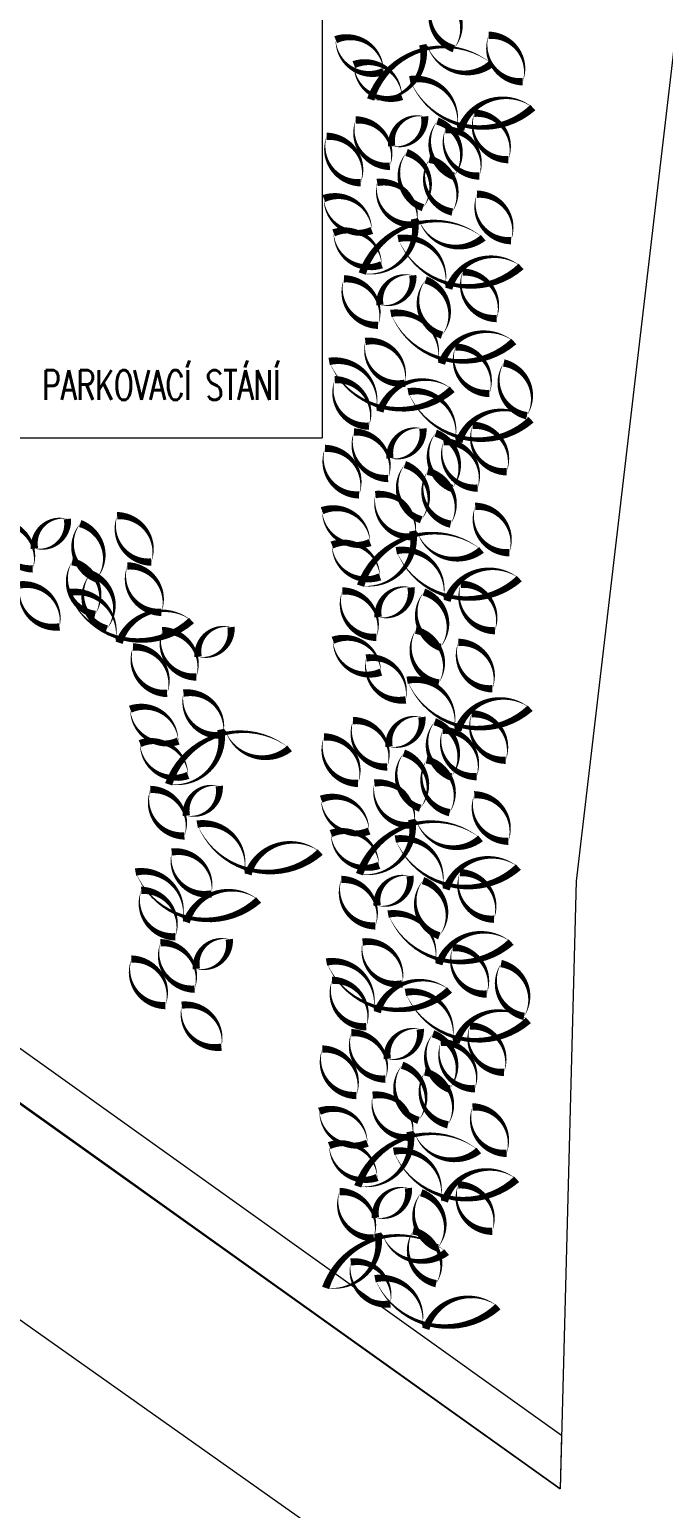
# Model space of a CAD drawing. Header units: metres. Extents: x -45 to 1930, y -347 to 488.
# Drawn here: x 43.47 to 47.75, y -46.97 to -36.98 of the extents above; entities that cross this region are included whole.
import ezdxf

# ---------------------------------------------------------------- set-up
doc = ezdxf.new("R2010")
doc.units = ezdxf.units.M
doc.linetypes.add('ČERCHOVANÁ', pattern=[25.4, 12.7, -6.35, 0, -6.35])
for name, color, linetype in [('OSA', 7, 'ČERCHOVANÁ'), ('popis', 6, 'Continuous'), ('SRAFY', 3, 'Continuous'), ('zariz.predmety', 203, 'Continuous'), ('ZDIVO', 1, 'Continuous')]:
    doc.layers.add(name, color=color, linetype=linetype)
doc.styles.add('ROMANS', font='romans.shx', dxfattribs={"width": 0.7})

msp = doc.modelspace()

# ---------------------------------------------------------------- linework, layer by layer
at = {"linetype": 'Continuous', "lineweight": 0}
for p, q in [((37.638428, -39.735876), (47.062418, -46.47111)), ((37.638428, -39.735876), (45.44764, -39.735876)), ((47.052908, -46.833055), (37.463991, -39.97995)), ((36.563408, -40.849548), (47.356202, -48.484692)), ((47.062418, -46.47111), (47.052908, -46.833055))]:
    msp.add_line(p, q, dxfattribs=at)
at = {"layer": 'OSA', "linetype": 'Continuous', "lineweight": 0}
msp.add_line((45.44764, -33.244017), (45.44764, -39.735876), dxfattribs=at)
at = {"layer": 'SRAFY', "linetype": 'Continuous', "lineweight": 0}
msp.add_line((23.469008, -30.019693), (47.052908, -46.833055), dxfattribs=at)
at = {"layer": 'zariz.predmety', "color": 253, "linetype": 'Continuous', "ltscale": 0.001}
for points in [[(46.335712, -37.106891, 0, 0, 0.52056705), (46.335712, -37.106891, 0, 0.05, 0.52056705), (46.225262, -36.733919, 0, 0.05, 0.52056705), (46.335712, -37.106891, 0.05, 0.05, 0)], [(45.861892, -37.260799, 0, 0, 0.52056705), (45.861892, -37.260799, 0, 0.05, 0.52056705), (45.538025, -37.045349, 0, 0.05, 0.52056705), (45.861892, -37.260799, 0.05, 0.05, 0)], [(45.774167, -37.449239, 0, 0, 0.52056705), (45.774167, -37.449239, 0, 0.05, 0.52056705), (46.126623, -37.079479, 0, 0.05, 0.52056705), (46.157381, -37.087072, 0, 0.05, 0.52056705), (46.59111, -37.207181, 0, 0.05, 0.52056705), (45.774167, -37.449239, 0.05, 0.05, 0)], [(46.801235, -37.329666, 0, 0, 0.52056705), (46.801235, -37.329666, 0, 0.05, 0.52056705), (46.57129, -37.015925, 0, 0.05, 0.52056705), (46.801235, -37.329666, 0.05, 0.05, 0)], [(45.984965, -37.429476, 0, 0, 0.52056705), (45.984965, -37.429476, 0, 0.05, 0.52056705), (45.661099, -37.214026, 0, 0.05, 0.52056705), (45.984965, -37.429476, 0.05, 0.05, 0)], [(46.869477, -37.504316, 0, 0, 0.52056705), (46.869477, -37.504316, 0, 0.05, 0.52056705), (46.381114, -37.654147, 0, 0.05, 0.52056705), (46.358013, -37.632466, 0, 0.05, 0.52056705), (46.038641, -37.315372, 0, 0.05, 0.52056705), (46.869477, -37.504316, 0.05, 0.05, 0)], [(45.916265, -37.764015, 0, 0, 0.52056705), (45.916265, -37.764015, 0, 0.05, 0.52056705), (46.138558, -37.564305, 0, 0.05, 0.52056705), (45.916265, -37.764015, 0.05, 0.05, 0)], [(46.704212, -37.855911, 0, 0, 0.52056705), (46.704212, -37.855911, 0, 0.05, 0.52056705), (46.474267, -37.54217, 0, 0.05, 0.52056705), (46.704212, -37.855911, 0.05, 0.05, 0)], [(45.674068, -37.587595, 0, 0, 0.52056705), (45.674068, -37.587595, 0, 0.05, 0.52056705), (45.904012, -37.901336, 0, 0.05, 0.52056705), (45.674068, -37.587595, 0.05, 0.05, 0)], [(46.335546, -37.9683, 0, 0, 0.52056705), (46.335546, -37.9683, 0, 0.05, 0.52056705), (46.225096, -37.595328, 0, 0.05, 0.52056705), (46.335546, -37.9683, 0.05, 0.05, 0)], [(46.507739, -37.966583, 0, 0, 0.52056705), (46.507739, -37.966583, 0, 0.05, 0.52056705), (46.277795, -37.652843, 0, 0.05, 0.52056705), (46.507739, -37.966583, 0.05, 0.05, 0)], [(45.477595, -37.698268, 0, 0, 0.52056705), (45.477595, -37.698268, 0, 0.05, 0.52056705), (45.70754, -38.012009, 0, 0.05, 0.52056705), (45.477595, -37.698268, 0.05, 0.05, 0)], [(46.127188, -38.180116, 0, 0, 0.52056705), (46.127188, -38.180116, 0, 0.05, 0.52056705), (46.016738, -37.807143, 0, 0.05, 0.52056705), (46.127188, -38.180116, 0.05, 0.05, 0)], [(46.170141, -37.853059, 0, 0, 0.52056705), (46.170141, -37.853059, 0, 0.05, 0.52056705), (46.325594, -38.209629, 0, 0.05, 0.52056705), (46.170141, -37.853059, 0.05, 0.05, 0)], [(45.818084, -38.009907, 0, 0, 0.52056705), (45.818084, -38.009907, 0, 0.05, 0.52056705), (46.084845, -38.293008, 0, 0.05, 0.52056705), (45.818084, -38.009907, 0.05, 0.05, 0)], [(45.782364, -38.334023, 0, 0, 0.52056705), (45.782364, -38.334023, 0, 0.05, 0.52056705), (45.458498, -38.118574, 0, 0.05, 0.52056705), (45.782364, -38.334023, 0.05, 0.05, 0)], [(46.721708, -38.402891, 0, 0, 0.52056705), (46.721708, -38.402891, 0, 0.05, 0.52056705), (46.491763, -38.08915, 0, 0.05, 0.52056705), (46.721708, -38.402891, 0.05, 0.05, 0)], [(45.717496, -38.625394, 0, 0, 0.52056705), (45.717496, -38.625394, 0, 0.05, 0.52056705), (46.069952, -38.255634, 0, 0.05, 0.52056705), (46.10071, -38.263226, 0, 0.05, 0.52056705), (46.534439, -38.383335, 0, 0.05, 0.52056705), (45.717496, -38.625394, 0.05, 0.05, 0)], [(45.848454, -38.565793, 0, 0, 0.52056705), (45.848454, -38.565793, 0, 0.05, 0.52056705), (45.524588, -38.350344, 0, 0.05, 0.52056705), (45.848454, -38.565793, 0.05, 0.05, 0)], [(46.789949, -38.57754, 0, 0, 0.52056705), (46.789949, -38.57754, 0, 0.05, 0.52056705), (46.301587, -38.727372, 0, 0.05, 0.52056705), (46.278486, -38.705691, 0, 0.05, 0.52056705), (45.959114, -38.388597, 0, 0.05, 0.52056705), (46.789949, -38.57754, 0.05, 0.05, 0)], [(45.594541, -38.66082, 0, 0, 0.52056705), (45.594541, -38.66082, 0, 0.05, 0.52056705), (45.824485, -38.974561, 0, 0.05, 0.52056705), (45.594541, -38.66082, 0.05, 0.05, 0)], [(45.836738, -38.837239, 0, 0, 0.52056705), (45.836738, -38.837239, 0, 0.05, 0.52056705), (46.05903, -38.63753, 0, 0.05, 0.52056705), (45.836738, -38.837239, 0.05, 0.05, 0)], [(46.256019, -39.041525, 0, 0, 0.52056705), (46.256019, -39.041525, 0, 0.05, 0.52056705), (46.145569, -38.668552, 0, 0.05, 0.52056705), (46.256019, -39.041525, 0.05, 0.05, 0)], [(46.624685, -38.929135, 0, 0, 0.52056705), (46.624685, -38.929135, 0, 0.05, 0.52056705), (46.39474, -38.615394, 0, 0.05, 0.52056705), (46.624685, -38.929135, 0.05, 0.05, 0)], [(46.741106, -39.083791, 0, 0, 0.52056705), (46.741106, -39.083791, 0, 0.05, 0.52056705), (46.252744, -39.233622, 0, 0.05, 0.52056705), (46.229642, -39.211941, 0, 0.05, 0.52056705), (45.91027, -38.894847, 0, 0.05, 0.52056705), (46.741106, -39.083791, 0.05, 0.05, 0)], [(45.738557, -39.083131, 0, 0, 0.52056705), (45.738557, -39.083131, 0, 0.05, 0.52056705), (46.005318, -39.366232, 0, 0.05, 0.52056705), (45.738557, -39.083131, 0.05, 0.05, 0)], [(46.575841, -39.435385, 0, 0, 0.52056705), (46.575841, -39.435385, 0, 0.05, 0.52056705), (46.345897, -39.121645, 0, 0.05, 0.52056705), (46.575841, -39.435385, 0.05, 0.05, 0)], [(46.324997, -39.407222, 0, 0, 0.52056705), (46.324997, -39.407222, 0, 0.05, 0.52056705), (45.836635, -39.557053, 0, 0.05, 0.52056705), (45.813533, -39.535373, 0, 0.05, 0.52056705), (45.494161, -39.218279, 0, 0.05, 0.52056705), (46.324997, -39.407222, 0.05, 0.05, 0)], [(46.673061, -39.229031, 0, 0, 0.52056705), (46.673061, -39.229031, 0, 0.05, 0.52056705), (46.828513, -39.585601, 0, 0.05, 0.52056705), (46.673061, -39.229031, 0.05, 0.05, 0)], [(45.762357, -39.655942, 0, 0, 0.52056705), (45.762357, -39.655942, 0, 0.05, 0.52056705), (45.532413, -39.342202, 0, 0.05, 0.52056705), (45.762357, -39.655942, 0.05, 0.05, 0)], [(46.857892, -39.612436, 0, 0, 0.52056705), (46.857892, -39.612436, 0, 0.05, 0.52056705), (46.36953, -39.762267, 0, 0.05, 0.52056705), (46.346428, -39.740586, 0, 0.05, 0.52056705), (46.027056, -39.423492, 0, 0.05, 0.52056705), (46.857892, -39.612436, 0.05, 0.05, 0)], [(45.90468, -39.872134, 0, 0, 0.52056705), (45.90468, -39.872134, 0, 0.05, 0.52056705), (46.126973, -39.672425, 0, 0.05, 0.52056705), (45.90468, -39.872134, 0.05, 0.05, 0)], [(46.692627, -39.96403, 0, 0, 0.52056705), (46.692627, -39.96403, 0, 0.05, 0.52056705), (46.462683, -39.650289, 0, 0.05, 0.52056705), (46.692627, -39.96403, 0.05, 0.05, 0)], [(45.662483, -39.695715, 0, 0, 0.52056705), (45.662483, -39.695715, 0, 0.05, 0.52056705), (45.892428, -40.009456, 0, 0.05, 0.52056705), (45.662483, -39.695715, 0.05, 0.05, 0)], [(46.323961, -40.07642, 0, 0, 0.52056705), (46.323961, -40.07642, 0, 0.05, 0.52056705), (46.213512, -39.703447, 0, 0.05, 0.52056705), (46.323961, -40.07642, 0.05, 0.05, 0)], [(46.496155, -40.074703, 0, 0, 0.52056705), (46.496155, -40.074703, 0, 0.05, 0.52056705), (46.26621, -39.760962, 0, 0.05, 0.52056705), (46.496155, -40.074703, 0.05, 0.05, 0)], [(45.466011, -39.806388, 0, 0, 0.52056705), (45.466011, -39.806388, 0, 0.05, 0.52056705), (45.695955, -40.120129, 0, 0.05, 0.52056705), (45.466011, -39.806388, 0.05, 0.05, 0)], [(46.115603, -40.288236, 0, 0, 0.52056705), (46.115603, -40.288236, 0, 0.05, 0.52056705), (46.005154, -39.915263, 0, 0.05, 0.52056705), (46.115603, -40.288236, 0.05, 0.05, 0)], [(46.158557, -39.961178, 0, 0, 0.52056705), (46.158557, -39.961178, 0, 0.05, 0.52056705), (46.314009, -40.317749, 0, 0.05, 0.52056705), (46.158557, -39.961178, 0.05, 0.05, 0)], [(45.806499, -40.118026, 0, 0, 0.52056705), (45.806499, -40.118026, 0, 0.05, 0.52056705), (46.07326, -40.401127, 0, 0.05, 0.52056705), (45.806499, -40.118026, 0.05, 0.05, 0)], [(44.293084, -40.574214, 0, 0, 0.52056705), (44.293084, -40.574214, 0, 0.05, 0.52056705), (44.063139, -40.260473, 0, 0.05, 0.52056705), (44.293084, -40.574214, 0.05, 0.05, 0)], [(45.77078, -40.442143, 0, 0, 0.52056705), (45.77078, -40.442143, 0, 0.05, 0.52056705), (45.446914, -40.226694, 0, 0.05, 0.52056705), (45.77078, -40.442143, 0.05, 0.05, 0)], [(46.710123, -40.51101, 0, 0, 0.52056705), (46.710123, -40.51101, 0, 0.05, 0.52056705), (46.480179, -40.19727, 0, 0.05, 0.52056705), (46.710123, -40.51101, 0.05, 0.05, 0)], [(43.26294, -40.305899, 0, 0, 0.52056705), (43.26294, -40.305899, 0, 0.05, 0.52056705), (43.492884, -40.61964, 0, 0.05, 0.52056705), (43.26294, -40.305899, 0.05, 0.05, 0)], [(43.505137, -40.482318, 0, 0, 0.52056705), (43.505137, -40.482318, 0, 0.05, 0.52056705), (43.72743, -40.282609, 0, 0.05, 0.52056705), (43.505137, -40.482318, 0.05, 0.05, 0)], [(43.924418, -40.686604, 0, 0, 0.52056705), (43.924418, -40.686604, 0, 0.05, 0.52056705), (43.813968, -40.313631, 0, 0.05, 0.52056705), (43.924418, -40.686604, 0.05, 0.05, 0)], [(45.705912, -40.733513, 0, 0, 0.52056705), (45.705912, -40.733513, 0, 0.05, 0.52056705), (46.058367, -40.363753, 0, 0.05, 0.52056705), (46.089125, -40.371346, 0, 0.05, 0.52056705), (46.522855, -40.491455, 0, 0.05, 0.52056705), (45.705912, -40.733513, 0.05, 0.05, 0)], [(45.836869, -40.673913, 0, 0, 0.52056705), (45.836869, -40.673913, 0, 0.05, 0.52056705), (45.513003, -40.458463, 0, 0.05, 0.52056705), (45.836869, -40.673913, 0.05, 0.05, 0)], [(43.759013, -40.571362, 0, 0, 0.52056705), (43.759013, -40.571362, 0, 0.05, 0.52056705), (43.914466, -40.927932, 0, 0.05, 0.52056705), (43.759013, -40.571362, 0.05, 0.05, 0)], [(46.778365, -40.68566, 0, 0, 0.52056705), (46.778365, -40.68566, 0, 0.05, 0.52056705), (46.290002, -40.835491, 0, 0.05, 0.52056705), (46.266901, -40.813811, 0, 0.05, 0.52056705), (45.947529, -40.496716, 0, 0.05, 0.52056705), (46.778365, -40.68566, 0.05, 0.05, 0)], [(43.992987, -41.025755, 0, 0, 0.52056705), (43.992987, -41.025755, 0, 0.05, 0.52056705), (43.882537, -40.652782, 0, 0.05, 0.52056705), (43.992987, -41.025755, 0.05, 0.05, 0)], [(44.361653, -40.913365, 0, 0, 0.52056705), (44.361653, -40.913365, 0, 0.05, 0.52056705), (44.131708, -40.599624, 0, 0.05, 0.52056705), (44.361653, -40.913365, 0.05, 0.05, 0)], [(43.406956, -40.72821, 0, 0, 0.52056705), (43.406956, -40.72821, 0, 0.05, 0.52056705), (43.673717, -41.011311, 0, 0.05, 0.52056705), (43.406956, -40.72821, 0.05, 0.05, 0)], [(44.564802, -40.968967, 0, 0, 0.52056705), (44.564802, -40.968967, 0, 0.05, 0.52056705), (44.07644, -41.118798, 0, 0.05, 0.52056705), (44.053338, -41.097118, 0, 0.05, 0.52056705), (43.733967, -40.780023, 0, 0.05, 0.52056705), (44.564802, -40.968967, 0.05, 0.05, 0)], [(45.582956, -40.768939, 0, 0, 0.52056705), (45.582956, -40.768939, 0, 0.05, 0.52056705), (45.812901, -41.08268, 0, 0.05, 0.52056705), (45.582956, -40.768939, 0.05, 0.05, 0)], [(45.825153, -40.945359, 0, 0, 0.52056705), (45.825153, -40.945359, 0, 0.05, 0.52056705), (46.047446, -40.745649, 0, 0.05, 0.52056705), (45.825153, -40.945359, 0.05, 0.05, 0)], [(46.244434, -41.149644, 0, 0, 0.52056705), (46.244434, -41.149644, 0, 0.05, 0.52056705), (46.133984, -40.776672, 0, 0.05, 0.52056705), (46.244434, -41.149644, 0.05, 0.05, 0)], [(46.6131, -41.037255, 0, 0, 0.52056705), (46.6131, -41.037255, 0, 0.05, 0.52056705), (46.383156, -40.723514, 0, 0.05, 0.52056705), (46.6131, -41.037255, 0.05, 0.05, 0)], [(44.367109, -41.036618, 0, 0, 0.52056705), (44.367109, -41.036618, 0, 0.05, 0.52056705), (44.597053, -41.350358, 0, 0.05, 0.52056705), (44.367109, -41.036618, 0.05, 0.05, 0)], [(44.609306, -41.213037, 0, 0, 0.52056705), (44.609306, -41.213037, 0, 0.05, 0.52056705), (44.831598, -41.013327, 0, 0.05, 0.52056705), (44.609306, -41.213037, 0.05, 0.05, 0)], [(46.07903, -41.034403, 0, 0, 0.52056705), (46.07903, -41.034403, 0, 0.05, 0.52056705), (46.234482, -41.390973, 0, 0.05, 0.52056705), (46.07903, -41.034403, 0.05, 0.05, 0)], [(44.170636, -41.14729, 0, 0, 0.52056705), (44.170636, -41.14729, 0, 0.05, 0.52056705), (44.40058, -41.461031, 0, 0.05, 0.52056705), (44.170636, -41.14729, 0.05, 0.05, 0)], [(45.843732, -41.317476, 0, 0, 0.52056705), (45.843732, -41.317476, 0, 0.05, 0.52056705), (45.519866, -41.102026, 0, 0.05, 0.52056705), (45.843732, -41.317476, 0.05, 0.05, 0)], [(46.596155, -41.429841, 0, 0, 0.52056705), (46.596155, -41.429841, 0, 0.05, 0.52056705), (46.366211, -41.1161, 0, 0.05, 0.52056705), (46.596155, -41.429841, 0.05, 0.05, 0)], [(45.744192, -41.221613, 0, 0, 0.52056705), (45.744192, -41.221613, 0, 0.05, 0.52056705), (46.010954, -41.504714, 0, 0.05, 0.52056705), (45.744192, -41.221613, 0.05, 0.05, 0)], [(46.851317, -41.560993, 0, 0, 0.52056705), (46.851317, -41.560993, 0, 0.05, 0.52056705), (46.362954, -41.710824, 0, 0.05, 0.52056705), (46.339853, -41.689143, 0, 0.05, 0.52056705), (46.020481, -41.372049, 0, 0.05, 0.52056705), (46.851317, -41.560993, 0.05, 0.05, 0)], [(44.511124, -41.458929, 0, 0, 0.52056705), (44.511124, -41.458929, 0, 0.05, 0.52056705), (44.777886, -41.74203, 0, 0.05, 0.52056705), (44.511124, -41.458929, 0.05, 0.05, 0)], [(44.475405, -41.783046, 0, 0, 0.52056705), (44.475405, -41.783046, 0, 0.05, 0.52056705), (44.151539, -41.567596, 0, 0.05, 0.52056705), (44.475405, -41.783046, 0.05, 0.05, 0)], [(45.655908, -41.644272, 0, 0, 0.52056705), (45.655908, -41.644272, 0, 0.05, 0.52056705), (45.885853, -41.958013, 0, 0.05, 0.52056705), (45.655908, -41.644272, 0.05, 0.05, 0)], [(45.898105, -41.820692, 0, 0, 0.52056705), (45.898105, -41.820692, 0, 0.05, 0.52056705), (46.120398, -41.620982, 0, 0.05, 0.52056705), (45.898105, -41.820692, 0.05, 0.05, 0)], [(46.317386, -42.024977, 0, 0, 0.52056705), (46.317386, -42.024977, 0, 0.05, 0.52056705), (46.206936, -41.652004, 0, 0.05, 0.52056705), (46.317386, -42.024977, 0.05, 0.05, 0)], [(46.686052, -41.912587, 0, 0, 0.52056705), (46.686052, -41.912587, 0, 0.05, 0.52056705), (46.456108, -41.598847, 0, 0.05, 0.52056705), (46.686052, -41.912587, 0.05, 0.05, 0)], [(44.410537, -42.074416, 0, 0, 0.52056705), (44.410537, -42.074416, 0, 0.05, 0.52056705), (44.762992, -41.704656, 0, 0.05, 0.52056705), (44.793751, -41.712248, 0, 0.05, 0.52056705), (45.22748, -41.832357, 0, 0.05, 0.52056705), (44.410537, -42.074416, 0.05, 0.05, 0)], [(45.459435, -41.754945, 0, 0, 0.52056705), (45.459435, -41.754945, 0, 0.05, 0.52056705), (45.68938, -42.068686, 0, 0.05, 0.52056705), (45.459435, -41.754945, 0.05, 0.05, 0)], [(46.489579, -42.02326, 0, 0, 0.52056705), (46.489579, -42.02326, 0, 0.05, 0.52056705), (46.259635, -41.709519, 0, 0.05, 0.52056705), (46.489579, -42.02326, 0.05, 0.05, 0)], [(44.541495, -42.014815, 0, 0, 0.52056705), (44.541495, -42.014815, 0, 0.05, 0.52056705), (44.217629, -41.799366, 0, 0.05, 0.52056705), (44.541495, -42.014815, 0.05, 0.05, 0)], [(46.109028, -42.236793, 0, 0, 0.52056705), (46.109028, -42.236793, 0, 0.05, 0.52056705), (45.998579, -41.86382, 0, 0.05, 0.52056705), (46.109028, -42.236793, 0.05, 0.05, 0)], [(46.151982, -41.909735, 0, 0, 0.52056705), (46.151982, -41.909735, 0, 0.05, 0.52056705), (46.307434, -42.266306, 0, 0.05, 0.52056705), (46.151982, -41.909735, 0.05, 0.05, 0)], [(45.799924, -42.066584, 0, 0, 0.52056705), (45.799924, -42.066584, 0, 0.05, 0.52056705), (46.066685, -42.349685, 0, 0.05, 0.52056705), (45.799924, -42.066584, 0.05, 0.05, 0)], [(44.287582, -42.109842, 0, 0, 0.52056705), (44.287582, -42.109842, 0, 0.05, 0.52056705), (44.517526, -42.423583, 0, 0.05, 0.52056705), (44.287582, -42.109842, 0.05, 0.05, 0)], [(44.529778, -42.286262, 0, 0, 0.52056705), (44.529778, -42.286262, 0, 0.05, 0.52056705), (44.752071, -42.086552, 0, 0.05, 0.52056705), (44.529778, -42.286262, 0.05, 0.05, 0)], [(45.764205, -42.3907, 0, 0, 0.52056705), (45.764205, -42.3907, 0, 0.05, 0.52056705), (45.440339, -42.175251, 0, 0.05, 0.52056705), (45.764205, -42.3907, 0.05, 0.05, 0)], [(46.703548, -42.459568, 0, 0, 0.52056705), (46.703548, -42.459568, 0, 0.05, 0.52056705), (46.473604, -42.145827, 0, 0.05, 0.52056705), (46.703548, -42.459568, 0.05, 0.05, 0)], [(45.434147, -42.532813, 0, 0, 0.52056705), (45.434147, -42.532813, 0, 0.05, 0.52056705), (44.945784, -42.682644, 0, 0.05, 0.52056705), (44.922683, -42.660964, 0, 0.05, 0.52056705), (44.603311, -42.343869, 0, 0.05, 0.52056705), (45.434147, -42.532813, 0.05, 0.05, 0)], [(45.699337, -42.68207, 0, 0, 0.52056705), (45.699337, -42.68207, 0, 0.05, 0.52056705), (46.051792, -42.31231, 0, 0.05, 0.52056705), (46.08255, -42.319903, 0, 0.05, 0.52056705), (46.516279, -42.440012, 0, 0.05, 0.52056705), (45.699337, -42.68207, 0.05, 0.05, 0)], [(45.830294, -42.62247, 0, 0, 0.52056705), (45.830294, -42.62247, 0, 0.05, 0.52056705), (45.506428, -42.40702, 0, 0.05, 0.52056705), (45.830294, -42.62247, 0.05, 0.05, 0)], [(46.77179, -42.634217, 0, 0, 0.52056705), (46.77179, -42.634217, 0, 0.05, 0.52056705), (46.283427, -42.784048, 0, 0.05, 0.52056705), (46.260326, -42.762368, 0, 0.05, 0.52056705), (45.940954, -42.445274, 0, 0.05, 0.52056705), (46.77179, -42.634217, 0.05, 0.05, 0)], [(44.431597, -42.532154, 0, 0, 0.52056705), (44.431597, -42.532154, 0, 0.05, 0.52056705), (44.698359, -42.815255, 0, 0.05, 0.52056705), (44.431597, -42.532154, 0.05, 0.05, 0)], [(45.018038, -42.856245, 0, 0, 0.52056705), (45.018038, -42.856245, 0, 0.05, 0.52056705), (44.529676, -43.006076, 0, 0.05, 0.52056705), (44.506574, -42.984395, 0, 0.05, 0.52056705), (44.187202, -42.667301, 0, 0.05, 0.52056705), (45.018038, -42.856245, 0.05, 0.05, 0)], [(46.606525, -42.985812, 0, 0, 0.52056705), (46.606525, -42.985812, 0, 0.05, 0.52056705), (46.37658, -42.672071, 0, 0.05, 0.52056705), (46.606525, -42.985812, 0.05, 0.05, 0)], [(45.576381, -42.717497, 0, 0, 0.52056705), (45.576381, -42.717497, 0, 0.05, 0.52056705), (45.806325, -43.031237, 0, 0.05, 0.52056705), (45.576381, -42.717497, 0.05, 0.05, 0)], [(45.818578, -42.893916, 0, 0, 0.52056705), (45.818578, -42.893916, 0, 0.05, 0.52056705), (46.040871, -42.694207, 0, 0.05, 0.52056705), (45.818578, -42.893916, 0.05, 0.05, 0)], [(46.237859, -43.098202, 0, 0, 0.52056705), (46.237859, -43.098202, 0, 0.05, 0.52056705), (46.127409, -42.725229, 0, 0.05, 0.52056705), (46.237859, -43.098202, 0.05, 0.05, 0)], [(44.455398, -43.104965, 0, 0, 0.52056705), (44.455398, -43.104965, 0, 0.05, 0.52056705), (44.225453, -42.791224, 0, 0.05, 0.52056705), (44.455398, -43.104965, 0.05, 0.05, 0)], [(46.722946, -43.140467, 0, 0, 0.52056705), (46.722946, -43.140467, 0, 0.05, 0.52056705), (46.234584, -43.290299, 0, 0.05, 0.52056705), (46.211482, -43.268618, 0, 0.05, 0.52056705), (45.89211, -42.951524, 0, 0.05, 0.52056705), (46.722946, -43.140467, 0.05, 0.05, 0)], [(44.355524, -43.144737, 0, 0, 0.52056705), (44.355524, -43.144737, 0, 0.05, 0.52056705), (44.585469, -43.458478, 0, 0.05, 0.52056705), (44.355524, -43.144737, 0.05, 0.05, 0)], [(44.597721, -43.321157, 0, 0, 0.52056705), (44.597721, -43.321157, 0, 0.05, 0.52056705), (44.820014, -43.121447, 0, 0.05, 0.52056705), (44.597721, -43.321157, 0.05, 0.05, 0)], [(45.720397, -43.139808, 0, 0, 0.52056705), (45.720397, -43.139808, 0, 0.05, 0.52056705), (45.987158, -43.422909, 0, 0.05, 0.52056705), (45.720397, -43.139808, 0.05, 0.05, 0)], [(44.159051, -43.25541, 0, 0, 0.52056705), (44.159051, -43.25541, 0, 0.05, 0.52056705), (44.388996, -43.569151, 0, 0.05, 0.52056705), (44.159051, -43.25541, 0.05, 0.05, 0)], [(46.306838, -43.463899, 0, 0, 0.52056705), (46.306838, -43.463899, 0, 0.05, 0.52056705), (45.818475, -43.61373, 0, 0.05, 0.52056705), (45.795374, -43.59205, 0, 0.05, 0.52056705), (45.476002, -43.274955, 0, 0.05, 0.52056705), (46.306838, -43.463899, 0.05, 0.05, 0)], [(46.557681, -43.492062, 0, 0, 0.52056705), (46.557681, -43.492062, 0, 0.05, 0.52056705), (46.327737, -43.178321, 0, 0.05, 0.52056705), (46.557681, -43.492062, 0.05, 0.05, 0)], [(46.654901, -43.285708, 0, 0, 0.52056705), (46.654901, -43.285708, 0, 0.05, 0.52056705), (46.810353, -43.642278, 0, 0.05, 0.52056705), (46.654901, -43.285708, 0.05, 0.05, 0)], [(45.744197, -43.712619, 0, 0, 0.52056705), (45.744197, -43.712619, 0, 0.05, 0.52056705), (45.514253, -43.398879, 0, 0.05, 0.52056705), (45.744197, -43.712619, 0.05, 0.05, 0)], [(44.49954, -43.567049, 0, 0, 0.52056705), (44.49954, -43.567049, 0, 0.05, 0.52056705), (44.766301, -43.85015, 0, 0.05, 0.52056705), (44.49954, -43.567049, 0.05, 0.05, 0)], [(46.839732, -43.669112, 0, 0, 0.52056705), (46.839732, -43.669112, 0, 0.05, 0.52056705), (46.35137, -43.818943, 0, 0.05, 0.52056705), (46.328268, -43.797263, 0, 0.05, 0.52056705), (46.008896, -43.480169, 0, 0.05, 0.52056705), (46.839732, -43.669112, 0.05, 0.05, 0)], [(45.644324, -43.752392, 0, 0, 0.52056705), (45.644324, -43.752392, 0, 0.05, 0.52056705), (45.874268, -44.066133, 0, 0.05, 0.52056705), (45.644324, -43.752392, 0.05, 0.05, 0)], [(45.88652, -43.928811, 0, 0, 0.52056705), (45.88652, -43.928811, 0, 0.05, 0.52056705), (46.108813, -43.729102, 0, 0.05, 0.52056705), (45.88652, -43.928811, 0.05, 0.05, 0)], [(46.305801, -44.133097, 0, 0, 0.52056705), (46.305801, -44.133097, 0, 0.05, 0.52056705), (46.195352, -43.760124, 0, 0.05, 0.52056705), (46.305801, -44.133097, 0.05, 0.05, 0)], [(46.674467, -44.020707, 0, 0, 0.52056705), (46.674467, -44.020707, 0, 0.05, 0.52056705), (46.444523, -43.706966, 0, 0.05, 0.52056705), (46.674467, -44.020707, 0.05, 0.05, 0)], [(45.447851, -43.863065, 0, 0, 0.52056705), (45.447851, -43.863065, 0, 0.05, 0.52056705), (45.677795, -44.176805, 0, 0.05, 0.52056705), (45.447851, -43.863065, 0.05, 0.05, 0)], [(46.477995, -44.13138, 0, 0, 0.52056705), (46.477995, -44.13138, 0, 0.05, 0.52056705), (46.24805, -43.817639, 0, 0.05, 0.52056705), (46.477995, -44.13138, 0.05, 0.05, 0)], [(46.097444, -44.344912, 0, 0, 0.52056705), (46.097444, -44.344912, 0, 0.05, 0.52056705), (45.986994, -43.97194, 0, 0.05, 0.52056705), (46.097444, -44.344912, 0.05, 0.05, 0)], [(46.140397, -44.017855, 0, 0, 0.52056705), (46.140397, -44.017855, 0, 0.05, 0.52056705), (46.295849, -44.374425, 0, 0.05, 0.52056705), (46.140397, -44.017855, 0.05, 0.05, 0)], [(45.788339, -44.174703, 0, 0, 0.52056705), (45.788339, -44.174703, 0, 0.05, 0.52056705), (46.0551, -44.457804, 0, 0.05, 0.52056705), (45.788339, -44.174703, 0.05, 0.05, 0)], [(45.75262, -44.49882, 0, 0, 0.52056705), (45.75262, -44.49882, 0, 0.05, 0.52056705), (45.428754, -44.28337, 0, 0.05, 0.52056705), (45.75262, -44.49882, 0.05, 0.05, 0)], [(46.691963, -44.567687, 0, 0, 0.52056705), (46.691963, -44.567687, 0, 0.05, 0.52056705), (46.462019, -44.253947, 0, 0.05, 0.52056705), (46.691963, -44.567687, 0.05, 0.05, 0)], [(45.687752, -44.79019, 0, 0, 0.52056705), (45.687752, -44.79019, 0, 0.05, 0.52056705), (46.040207, -44.42043, 0, 0.05, 0.52056705), (46.070965, -44.428023, 0, 0.05, 0.52056705), (46.504695, -44.548131, 0, 0.05, 0.52056705), (45.687752, -44.79019, 0.05, 0.05, 0)], [(45.81871, -44.73059, 0, 0, 0.52056705), (45.81871, -44.73059, 0, 0.05, 0.52056705), (45.494844, -44.51514, 0, 0.05, 0.52056705), (45.81871, -44.73059, 0.05, 0.05, 0)], [(46.760205, -44.742337, 0, 0, 0.52056705), (46.760205, -44.742337, 0, 0.05, 0.52056705), (46.271843, -44.892168, 0, 0.05, 0.52056705), (46.248741, -44.870487, 0, 0.05, 0.52056705), (45.929369, -44.553393, 0, 0.05, 0.52056705), (46.760205, -44.742337, 0.05, 0.05, 0)], [(45.564796, -44.825616, 0, 0, 0.52056705), (45.564796, -44.825616, 0, 0.05, 0.52056705), (45.794741, -45.139357, 0, 0.05, 0.52056705), (45.564796, -44.825616, 0.05, 0.05, 0)], [(45.806993, -45.002036, 0, 0, 0.52056705), (45.806993, -45.002036, 0, 0.05, 0.52056705), (46.029286, -44.802326, 0, 0.05, 0.52056705), (45.806993, -45.002036, 0.05, 0.05, 0)], [(46.226274, -45.206321, 0, 0, 0.52056705), (46.226274, -45.206321, 0, 0.05, 0.52056705), (46.115825, -44.833349, 0, 0.05, 0.52056705), (46.226274, -45.206321, 0.05, 0.05, 0)], [(46.59494, -45.093932, 0, 0, 0.52056705), (46.59494, -45.093932, 0, 0.05, 0.52056705), (46.364996, -44.780191, 0, 0.05, 0.52056705), (46.59494, -45.093932, 0.05, 0.05, 0)], [(45.470461, -45.47646, 0, 0, 0.52056705), (45.470461, -45.47646, 0, 0.05, 0.52056705), (45.822916, -45.106699, 0, 0.05, 0.52056705), (45.853675, -45.114292, 0, 0.05, 0.52056705), (46.287404, -45.234401, 0, 0.05, 0.52056705), (45.470461, -45.47646, 0.05, 0.05, 0)], [(46.06087, -45.09108, 0, 0, 0.52056705), (46.06087, -45.09108, 0, 0.05, 0.52056705), (46.216322, -45.44765, 0, 0.05, 0.52056705), (46.06087, -45.09108, 0.05, 0.05, 0)], [(45.640243, -45.301331, 0, 0, 0.52056705), (45.640243, -45.301331, 0, 0.05, 0.52056705), (45.907005, -45.584432, 0, 0.05, 0.52056705), (45.640243, -45.301331, 0.05, 0.05, 0)], [(46.634652, -45.602812, 0, 0, 0.52056705), (46.634652, -45.602812, 0, 0.05, 0.52056705), (46.14629, -45.752643, 0, 0.05, 0.52056705), (46.123188, -45.730962, 0, 0.05, 0.52056705), (45.803816, -45.413868, 0, 0.05, 0.52056705), (46.634652, -45.602812, 0.05, 0.05, 0)]]:
    msp.add_lwpolyline(points, format="xyseb", close=True, dxfattribs=at)
at = {"layer": 'ZDIVO', "linetype": 'Continuous', "lineweight": 0, "flags": 128}
msp.add_lwpolyline([(26.14275, -31.888769), (23.910581, -30.29346), (23.469008, -30.019693), (23.378412, 7.836083), (27.453062, 7.633634), (37.853328, 7.416588), (54.082285, 6.497163), (52.485918, -9.17884), (50.198719, -21.436195), (48.602464, -30.444402), (47.160753, -42.7286), (47.052908, -46.833055), (27.525832, -32.877245)], dxfattribs=at)

# ---------------------------------------------------------------- texts
at = {"layer": 'popis', "linetype": 'Continuous', "lineweight": 0, "insert": (43.556561, -39.278772), "char_height": 0.2, "width": 3.91911188, "attachment_point": 1, "style": 'ROMANS'}
msp.add_mtext('PARKOVACÍ STÁNÍ ', dxfattribs=at)

doc.saveas('drawing.dxf')
